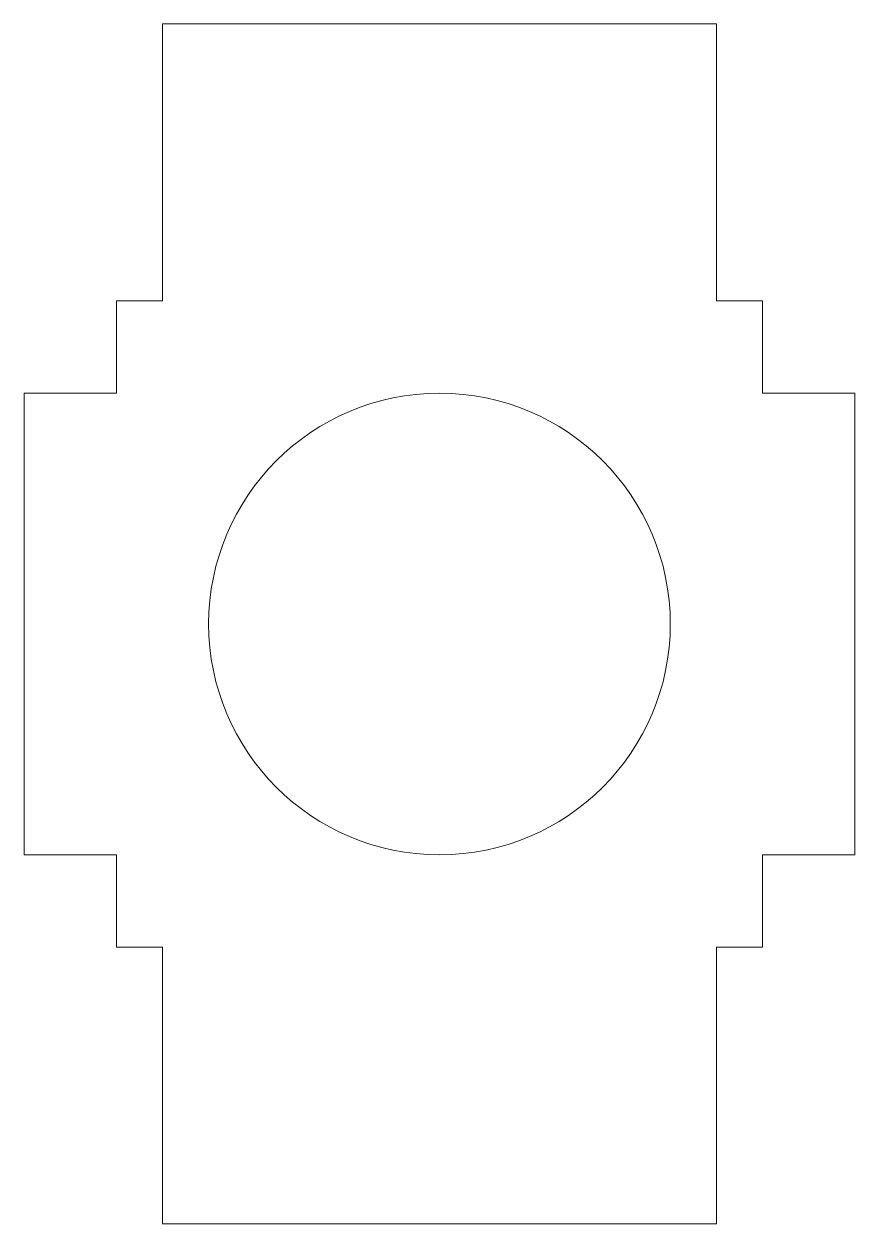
# Model space of a CAD drawing. Header units: inches. Extents: x -0.4 to 1.85, y 11.38 to 14.63.
import ezdxf

# ---------------------------------------------------------------- set-up
doc = ezdxf.new("R2010")
doc.units = ezdxf.units.IN
doc.header["$MEASUREMENT"] = 0

msp = doc.modelspace()

# ---------------------------------------------------------------- linework, layer by layer
at = {"color": 7, "linetype": 'Continuous', "lineweight": 15}
for p, q in [((1.478, 14.6308), (-0.022, 14.6308)), ((-0.022, 14.6308), (-0.022, 13.8808)), ((1.478, 13.8808), (1.478, 14.6308)), ((-0.147, 13.8808), (-0.147, 13.6308)), ((-0.022, 13.8808), (-0.147, 13.8808)), ((1.603, 13.8808), (1.478, 13.8808)), ((1.603, 13.6308), (1.603, 13.8808)), ((-0.147, 13.6308), (-0.397, 13.6308)), ((-0.397, 13.6308), (-0.397, 12.3808)), ((1.853, 13.6308), (1.603, 13.6308)), ((1.853, 12.3808), (1.853, 13.6308)), ((-0.397, 12.3808), (-0.147, 12.3808)), ((-0.147, 12.3808), (-0.147, 12.1308)), ((1.603, 12.1308), (1.603, 12.3808)), ((1.603, 12.3808), (1.853, 12.3808)), ((-0.147, 12.1308), (-0.022, 12.1308)), ((-0.022, 12.1308), (-0.022, 11.3808)), ((1.478, 11.3808), (1.478, 12.1308)), ((1.478, 12.1308), (1.603, 12.1308)), ((-0.022, 11.3808), (1.478, 11.3808))]:
    msp.add_line(p, q, dxfattribs=at)
msp.add_circle((0.728, 13.0058), 0.625, dxfattribs=at)

doc.saveas('drawing.dxf')
